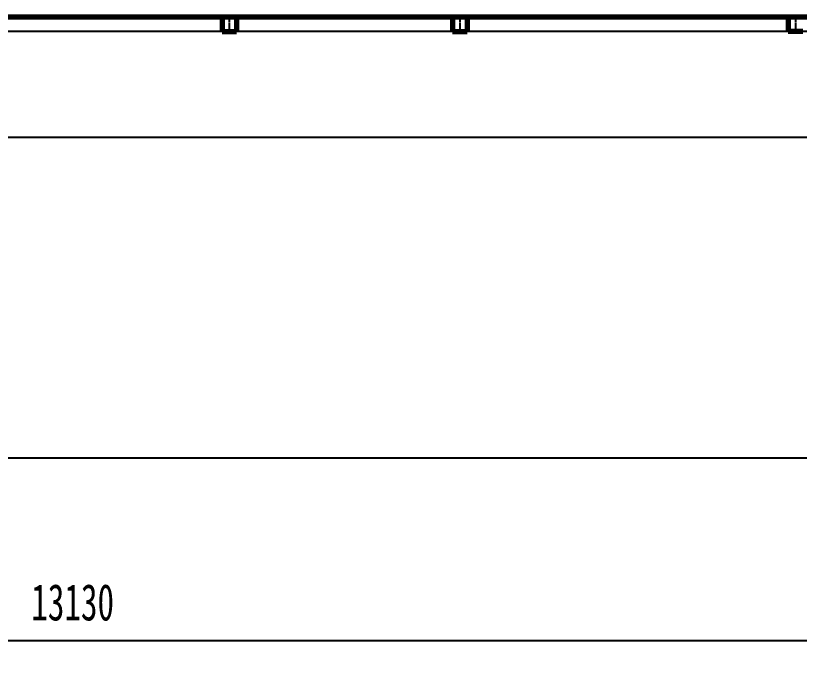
# Model space of a CAD drawing. Header units: millimetres. Extents: x -14850 to 14850, y -10500 to 10500.
# Drawn here: x -5127 to -1369, y -2045 to 1052 of the extents above; entities that cross this region are included whole.
import ezdxf

# ---------------------------------------------------------------- set-up
doc = ezdxf.new("R2010")
doc.units = ezdxf.units.MM
doc.linetypes.add('EB_DASHDOT', pattern=[39, 30, -3, 3, -3])
doc.linetypes.add('EB_DASHDOTDOT', pattern=[45, 30, -3, 3, -3, 3, -3])
for name, color, linetype, lineweight in [('CAXA0', 7, 'Continuous', 70), ('CAXA1', 1, 'EB_DASHDOT', 25), ('CAXA3', 7, 'Continuous', 25), ('CAXA4', 3, 'Continuous', 25)]:
    doc.layers.add(name, color=color, linetype=linetype, lineweight=lineweight)
doc.styles.add('标准', font='', dxfattribs={"width": 0.667})
doc.styles.get('标准').set_extended_font_data('NSimSun')
doc.dimstyles.new('标准', dxfattribs={"dimscale": 50, "dimtxt": 3.5, "dimasz": 3, "dimexe": 2, "dimexo": 0, "dimtad": 1, "dimdec": 1, "dimzin": 12, "dimdsep": 46, "dimtxsty": '标准', "dimcen": 0, "dimdle": 4, "dimaunit": 1, "dimazin": 2, "dimtfac": 1, "dimtdec": 3, "dimtmove": 0, "dimatfit": 3, "dimfxl": 0, "dimtolj": 1, "dimtzin": 0, "dimarcsym": 0})

# ---------------------------------------------------------------- blocks, each defined once
blk = doc.blocks.new('*D180')
at = {"layer": 'CAXA4', "linetype": 'Continuous', "lineweight": 25}
for points in [[(-10687.4, -1068.9), (-10537.4, -1087.6), (-10537.4, -1050.1)], [(-507.4, -1068.9), (-657.4, -1087.6), (-657.4, -1050.1)]]:
    blk.add_hatch(color=0, dxfattribs=at).paths.add_polyline_path(points, flags=0)
at = {"layer": 'CAXA4', "color": 0, "linetype": 'Continuous', "lineweight": 25}
for p, q in [((-507.4, 2073.6), (-507.4, -1168.9)), ((-10687.4, 696.7), (-10687.4, -1168.9)), ((-10687.4, -1068.9), (-507.4, -1068.9))]:
    blk.add_line(p, q, dxfattribs=at)
at = {"layer": 'CAXA4', "color": 0, "linetype": 'Continuous', "lineweight": 25, "insert": (-5832.3, -797.9), "char_height": 175, "attachment_point": 1, "style": '标准'}
blk.add_mtext('\\fNSimSun|b0|i0|p34;10180', dxfattribs=at)
blk = doc.blocks.new('*D476')
at = {"layer": 'CAXA4', "linetype": 'Continuous', "lineweight": 25}
for points in [[(-11382.4, -1944.8), (-11232.4, -1963.6), (-11232.4, -1926.1)], [(1747.7, -1944.8), (1597.7, -1963.6), (1597.7, -1926.1)]]:
    blk.add_hatch(color=0, dxfattribs=at).paths.add_polyline_path(points, flags=0)
at = {"layer": 'CAXA4', "color": 0, "linetype": 'Continuous', "lineweight": 25}
for p, q in [((-11382.4, 2336.7), (-11382.4, -2044.8)), ((1747.7, 1536.7), (1747.7, -2044.8)), ((-11382.4, -1944.8), (1747.7, -1944.8))]:
    blk.add_line(p, q, dxfattribs=at)
at = {"layer": 'CAXA4', "color": 0, "linetype": 'Continuous', "lineweight": 25, "insert": (-5052.2, -1673.8), "char_height": 175, "attachment_point": 1, "style": '标准'}
blk.add_mtext('\\fNSimSun|b0|i0|p34;13130', dxfattribs=at)
blk = doc.blocks.new('CAXBLOCK840', base_point=(-4997, 1071.8))
at = {"layer": 'CAXA0'}
for p, q in [((-5422.4, 1046.7), (-1322.4, 1046.7)), ((-4137.4, 1046.7), (-4137.4, 976.7)), ((-4067.4, 1046.7), (-4067.4, 976.7)), ((-3032.4, 1046.7), (-3032.4, 976.7)), ((-2962.4, 1046.7), (-2962.4, 976.7)), ((-1422.4, 1046.7), (-1422.4, 976.7)), ((-4137.4, 976.7), (-4067.4, 976.7)), ((-3032.4, 976.7), (-2962.4, 976.7)), ((-1352.4, 976.7), (-1422.4, 976.7))]:
    blk.add_line(p, q, dxfattribs=at)
at = {"layer": 'CAXA1', "linetype": 'EB_DASHDOT', "lineweight": 25}
for p, q in [((-4102.4, 1049.7), (-4102.4, 973.7)), ((-2997.4, 1049.7), (-2997.4, 973.7)), ((-1387.4, 1049.7), (-1387.4, 973.7))]:
    blk.add_line(p, q, dxfattribs=at)

msp = doc.modelspace()

# ---------------------------------------------------------------- linework, layer by layer
at = {"layer": 'CAXA3', "color": 5, "linetype": 'EB_DASHDOTDOT', "lineweight": 25}
for p in [(2615.62, 976.67), (2657.62, 976.67)]:
    msp.add_line(p, (-13382.38, 976.67), dxfattribs=at)
at = {"layer": 'CAXA3', "color": 2}
for p, q in [((-2911.38, 976.67), (-8215.48, 976.67)), ((-1982.5, 976.67), (-4151.33, 976.67)), ((-207.38, 976.67), (-1982.5, 976.67)), ((-2911.38, 468.47), (-8215.48, 468.47)), ((-1982.5, 468.47), (-4151.33, 468.47)), ((-807.38, 468.47), (-1982.5, 468.47))]:
    msp.add_line(p, q, dxfattribs=at)

# ---------------------------------------------------------------- block references
at = {"layer": 'CAXA0', "linetype": 'Continuous', "lineweight": 70}
msp.add_blockref('CAXBLOCK840', (-4996.99, 1071.77), dxfattribs=at)

# ---------------------------------------------------------------- dimensions: what is measured, and where the dimension line sits
at = {"layer": 'CAXA4', "linetype": 'Continuous', "lineweight": 70}
for base, p1, p2, text, picture, middle in [((-4817.35, -1944.84), (-11382.38, 2336.67), (1747.67, 1536.67), '\\fNSimSun;13130', '*D476', (-4817.35, -1793.72)), ((-5597.38, -1068.89), (-10687.38, 696.67), (-507.38, 2073.63), '\\fNSimSun;10180', '*D180', (-5597.38, -917.77))]:
    dim = msp.add_linear_dim(base=base, p1=p1, p2=p2, text=text, dimstyle='标准', dxfattribs=at)
    dim.commit()
    dim.dimension.update_dxf_attribs({"geometry": picture, "text_midpoint": middle})

doc.saveas('drawing.dxf')
